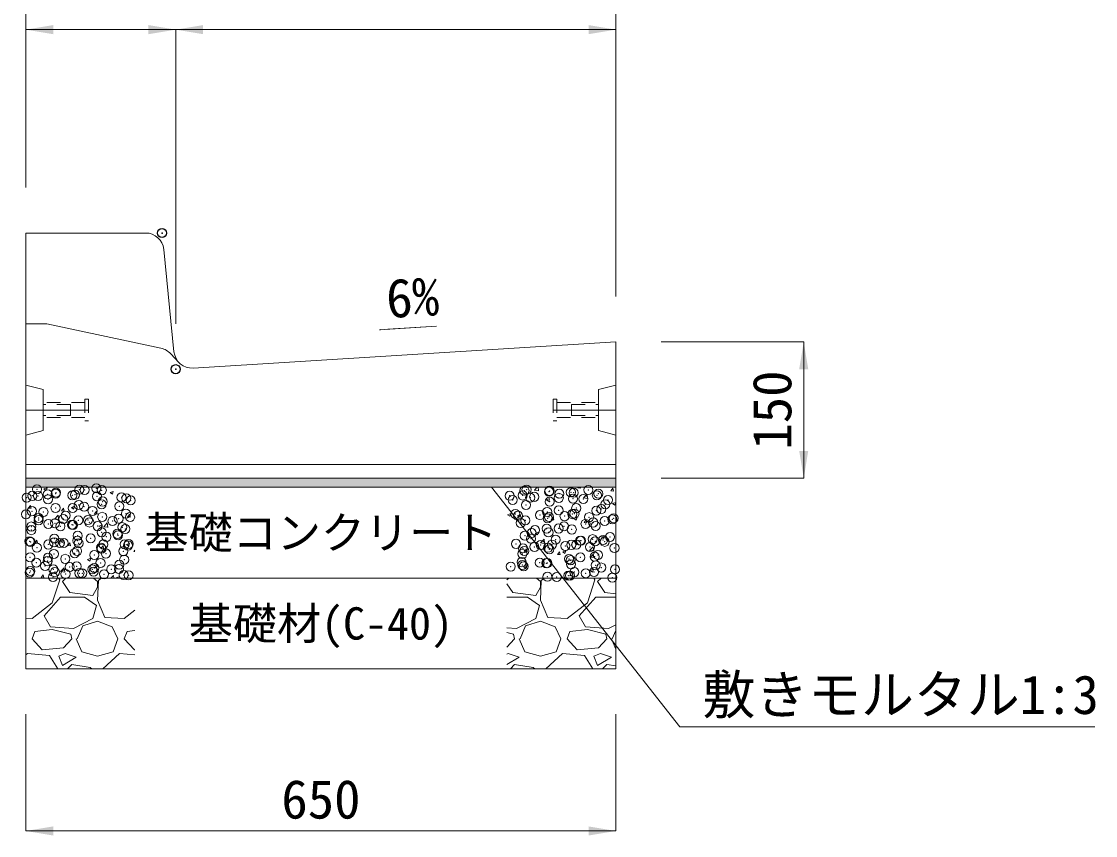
# Model space of a CAD drawing. Units: millimetres at full size. Extents: x 10958 to 33220, y 2125 to 9550.
# Drawn here: x 19003 to 20187, y 6528 to 7425 of the extents above; entities that cross this region are included whole.
import ezdxf
from ezdxf.enums import TextEntityAlignment as Align

# ---------------------------------------------------------------- set-up
doc = ezdxf.new("R2010")
doc.units = ezdxf.units.MM
doc.header["$LTSCALE"] = 20
doc.header["$PDMODE"] = 32
doc.header["$PDSIZE"] = 10
doc.linetypes.add('USER1', pattern=[1.35, 0.75, -0.6])
for name, color, linetype, lineweight in [('インサート', 3, 'USER1', 5), ('ハッチング_基礎', 150, 'Continuous', 5), ('中心線', 1, 'Continuous', 13), ('寸法線', 7, 'Continuous', 13), ('引出線', 4, 'Continuous', 13), ('本体', 2, 'Continuous', 13), ('舗装・基礎', 3, 'Continuous', 13)]:
    doc.layers.add(name, color=color, linetype=linetype, lineweight=lineweight)
for name, color, linetype in [('ハッチング_モルタル', 30, 'Continuous'), ('作業エリア', 11, 'Continuous'), ('文字', 41, 'Continuous')]:
    doc.layers.add(name, color=color, linetype=linetype)
doc.styles.add('ＭＳ ゴシック', font='')
doc.styles.get('ＭＳ ゴシック').set_extended_font_data('MS Gothic')

# ---------------------------------------------------------------- blocks, each defined once
blk = doc.blocks.new('filled_arrow')
at = {"color": 0, "linetype": 'Continuous', "lineweight": -2}
blk.add_solid([(7.5, 1.25), (0, 0), (7.5, -1.25)], dxfattribs=at)
blk = doc.blocks.new('open_arrow')
at = {"color": 0, "linetype": 'Continuous', "lineweight": -2}
blk.add_lwpolyline([(7.5, 1.25), (0, 0), (7.5, -1.25)], dxfattribs=at)

msp = doc.modelspace()

# ---------------------------------------------------------------- hatches: boundary and pattern name
at = {"layer": 'ハッチング_モルタル'}
msp.add_hatch(color=256, dxfattribs=at).paths.add_polyline_path([(19658.14, 6911.82), (19658.14, 6921.82), (19008.14, 6921.82), (19008.14, 6911.82)])

# ---------------------------------------------------------------- linework, layer by layer
at = {"layer": 'インサート'}
for p, q in [((19077.14, 7008.82), (19073.14, 7008.82)), ((19073.14, 7008.82), (19073.14, 6984.82)), ((19077.14, 7008.82), (19077.14, 6984.82)), ((19589.14, 7008.82), (19593.14, 7008.82)), ((19589.14, 7008.82), (19589.14, 6984.82)), ((19593.14, 7008.82), (19593.14, 6984.82)), ((19073.14, 7005.07), (19027.14, 7005.07)), ((19027.14, 7005.07), (19027.14, 6988.57)), ((19057.14, 7002.82), (19027.14, 7002.82)), ((19057.14, 7002.82), (19057.14, 6990.82)), ((19593.14, 7005.07), (19639.14, 7005.07)), ((19609.14, 7002.82), (19639.14, 7002.82)), ((19609.14, 7002.82), (19609.14, 6990.82)), ((19639.14, 7005.07), (19639.14, 6988.57)), ((19057.14, 6990.82), (19027.14, 6990.82)), ((19073.14, 6988.57), (19027.14, 6988.57)), ((19077.14, 6984.82), (19073.14, 6984.82)), ((19589.14, 6984.82), (19593.14, 6984.82)), ((19593.14, 6988.57), (19639.14, 6988.57)), ((19609.14, 6990.82), (19639.14, 6990.82))]:
    msp.add_line(p, q, dxfattribs=at)
at = {"layer": 'ハッチング_基礎'}
for p, q in [((19027.83, 6909.96), (19031.39, 6911.33)), ((19030.35, 6908.25), (19031.38, 6911.32)), ((19568.28, 6908.46), (19571.49, 6911.82)), ((19572.79, 6907.76), (19572.32, 6911.82)), ((19616.05, 6911.11), (19616.64, 6911.82)), ((19616.05, 6911.11), (19619.09, 6910.85)), ((19619.07, 6910.84), (19618.89, 6911.82)), ((19027.83, 6909.95), (19030.35, 6908.25)), ((19100.83, 6905.88), (19103.36, 6904.18)), ((19100.84, 6905.89), (19104.39, 6907.26)), ((19103.36, 6904.18), (19104.39, 6907.25)), ((19568.27, 6908.47), (19572.79, 6907.77)), ((19581.56, 6897.87), (19585.11, 6899.23)), ((19584.08, 6896.15), (19585.11, 6899.22)), ((19622.49, 6900.06), (19626.45, 6904.18)), ((19622.49, 6900.06), (19627.01, 6899.36)), ((19627.01, 6899.35), (19626.44, 6904.18)), ((19652.49, 6907.92), (19654.94, 6910.84)), ((19652.49, 6907.92), (19655.53, 6907.66)), ((19655.5, 6907.65), (19654.92, 6910.84)), ((19010.72, 6888.88), (19013.17, 6891.8)), ((19010.72, 6888.88), (19013.76, 6888.62)), ((19013.74, 6888.61), (19013.15, 6891.8)), ((19047.16, 6885.69), (19049.61, 6888.61)), ((19050.18, 6885.42), (19049.59, 6888.61)), ((19058.15, 6889.51), (19061.71, 6890.88)), ((19058.15, 6889.5), (19060.67, 6887.8)), ((19060.68, 6887.8), (19061.71, 6890.87)), ((19581.55, 6897.86), (19584.08, 6896.15)), ((19654.56, 6893.8), (19658.12, 6895.17)), ((19654.56, 6893.79), (19657.08, 6892.09)), ((19657.08, 6892.09), (19658.11, 6895.16)), ((19039.59, 6876.76), (19043.54, 6880.88)), ((19039.59, 6876.77), (19044.1, 6876.07)), ((19044.1, 6876.06), (19043.54, 6880.88)), ((19047.16, 6885.69), (19050.19, 6885.43)), ((19083.6, 6882.51), (19086.04, 6885.43)), ((19083.6, 6882.51), (19086.63, 6882.24)), ((19086.61, 6882.24), (19086.03, 6885.42)), ((19120.03, 6879.32), (19122.48, 6882.24)), ((19120.03, 6879.32), (19123.07, 6879.05)), ((19123.05, 6879.05), (19122.46, 6882.23)), ((19538.87, 6881.48), (19542.43, 6882.85)), ((19538.87, 6881.47), (19541.4, 6879.77)), ((19541.4, 6879.77), (19542.43, 6882.84)), ((19550.23, 6879.28), (19552.68, 6882.19)), ((19550.23, 6879.28), (19553.26, 6879.01)), ((19553.24, 6879.01), (19552.66, 6882.19)), ((19586.66, 6876.09), (19589.11, 6879.01)), ((19586.66, 6876.09), (19589.7, 6875.82)), ((19589.68, 6875.82), (19589.09, 6879)), ((19611.87, 6877.41), (19614.4, 6875.7)), ((19611.88, 6877.42), (19615.44, 6878.78)), ((19614.4, 6875.7), (19615.43, 6878.77)), ((19623.1, 6872.9), (19625.55, 6875.82)), ((19626.12, 6872.63), (19625.53, 6875.81)), ((19015.46, 6873.12), (19017.99, 6871.41)), ((19015.47, 6873.13), (19019.03, 6874.49)), ((19017.99, 6871.41), (19019.02, 6874.48)), ((19088.47, 6869.05), (19091, 6867.34)), ((19088.48, 6869.06), (19092.03, 6870.42)), ((19091, 6867.34), (19092.03, 6870.41)), ((19093.8, 6868.35), (19097.76, 6872.48)), ((19093.8, 6868.36), (19098.32, 6867.66)), ((19098.32, 6867.65), (19097.76, 6872.48)), ((19623.1, 6872.9), (19626.14, 6872.63)), ((19017.77, 6850.67), (19020.22, 6853.59)), ((19020.79, 6850.4), (19020.2, 6853.59)), ((19045.79, 6852.67), (19049.35, 6854.04)), ((19045.79, 6852.66), (19048.31, 6850.96)), ((19048.31, 6850.96), (19049.34, 6854.03)), ((19569.19, 6861.02), (19571.72, 6859.32)), ((19569.2, 6861.03), (19572.75, 6862.4)), ((19571.72, 6859.32), (19572.75, 6862.39)), ((19575.01, 6850.57), (19578.97, 6854.69)), ((19579.53, 6849.87), (19578.96, 6854.69)), ((19642.2, 6856.96), (19645.76, 6858.33)), ((19642.2, 6856.95), (19644.72, 6855.25)), ((19644.72, 6855.25), (19645.75, 6858.32)), ((19017.77, 6850.67), (19020.81, 6850.4)), ((19054.21, 6847.48), (19056.66, 6850.4)), ((19054.21, 6847.48), (19057.24, 6847.22)), ((19057.22, 6847.21), (19056.64, 6850.4)), ((19090.64, 6844.3), (19093.09, 6847.21)), ((19090.64, 6844.29), (19093.68, 6844.03)), ((19093.66, 6844.03), (19093.07, 6847.21)), ((19118.79, 6848.59), (19121.32, 6846.89)), ((19118.8, 6848.6), (19122.35, 6849.97)), ((19121.32, 6846.89), (19122.35, 6849.96)), ((19127.08, 6841.11), (19128.14, 6842.36)), ((19127.08, 6841.11), (19128.14, 6841.01)), ((19557.28, 6841.06), (19559.72, 6843.98)), ((19557.28, 6841.06), (19560.31, 6840.8)), ((19560.29, 6840.79), (19559.7, 6843.98)), ((19575.01, 6850.58), (19579.53, 6849.88)), ((19593.71, 6837.88), (19596.16, 6840.8)), ((19596.73, 6837.61), (19596.14, 6840.79)), ((19599.51, 6840.57), (19602.04, 6838.86)), ((19599.52, 6840.58), (19603.08, 6841.94)), ((19602.04, 6838.86), (19603.07, 6841.93)), ((19629.22, 6842.17), (19633.74, 6841.47)), ((19629.23, 6842.16), (19633.18, 6846.29)), ((19633.74, 6841.46), (19633.18, 6846.28)), ((19076.11, 6832.22), (19079.67, 6833.58)), ((19076.11, 6832.21), (19078.64, 6830.51)), ((19078.64, 6830.51), (19079.67, 6833.57)), ((19593.71, 6837.88), (19596.75, 6837.61)), ((19630.15, 6834.69), (19632.6, 6837.61)), ((19630.15, 6834.69), (19633.19, 6834.42)), ((19633.17, 6834.42), (19632.58, 6837.6)), ((19033.43, 6815.83), (19036.99, 6817.2)), ((19035.95, 6814.12), (19036.98, 6817.19)), ((19046.32, 6818.87), (19050.28, 6822.99)), ((19046.32, 6818.87), (19050.84, 6818.17)), ((19050.84, 6818.17), (19050.28, 6822.99)), ((19556.83, 6824.18), (19559.36, 6822.48)), ((19556.84, 6824.19), (19560.39, 6825.56)), ((19559.36, 6822.48), (19560.39, 6825.55)), ((19629.84, 6820.12), (19633.4, 6821.49)), ((19629.84, 6820.11), (19632.36, 6818.41)), ((19632.36, 6818.41), (19633.39, 6821.48)), ((19024.82, 6812.46), (19027.27, 6815.38)), ((19024.82, 6812.46), (19027.86, 6812.19)), ((19027.84, 6812.19), (19027.25, 6815.37)), ((19033.43, 6815.83), (19035.95, 6814.12)), ((19037.18, 6784.55), (19045.31, 6809.95)), ((19045.31, 6809.95), (19044.17, 6811.82)), ((19052.26, 6811.82), (19048.36, 6807.92)), ((19048.36, 6807.92), (19056.49, 6795.73)), ((19063.39, 6811.82), (19063.71, 6812.19)), ((19063.75, 6811.82), (19063.69, 6812.19)), ((19086.97, 6807.92), (19082.51, 6811.82)), ((19087.98, 6808.94), (19086.97, 6787.6)), ((19086.97, 6801.82), (19086.97, 6807.92)), ((19091.14, 6811.82), (19087.98, 6808.94)), ((19101.84, 6811.82), (19104.5, 6814.58)), ((19104.81, 6811.82), (19104.49, 6814.58)), ((19106.57, 6811.82), (19109.99, 6813.13)), ((19109.55, 6811.82), (19109.99, 6813.12)), ((19540.26, 6811.82), (19538.14, 6809.7)), ((19538.14, 6805.25), (19544.49, 6795.73)), ((19574.97, 6807.92), (19570.51, 6811.82)), ((19575.98, 6808.94), (19574.97, 6787.6)), ((19574.97, 6801.82), (19574.97, 6807.92)), ((19579.14, 6811.82), (19575.98, 6808.94)), ((19626.78, 6784.55), (19634.91, 6809.95)), ((19634.91, 6809.95), (19633.77, 6811.82)), ((19641.86, 6811.82), (19637.96, 6807.92)), ((19637.96, 6807.92), (19646.09, 6795.73)), ((19056.49, 6795.73), (19081.89, 6792.68)), ((19081.89, 6792.68), (19086.97, 6801.82)), ((19544.49, 6795.73), (19569.89, 6792.68)), ((19569.89, 6792.68), (19574.97, 6801.82)), ((19646.09, 6795.73), (19658.14, 6794.28)), ((19014.83, 6767.28), (19037.18, 6784.55)), ((19028.04, 6770.33), (19046.33, 6790.65)), ((19046.33, 6790.65), (19072.74, 6790.65)), ((19072.74, 6790.65), (19085.95, 6781.5)), ((19085.95, 6781.5), (19081.89, 6767.28)), ((19086.97, 6787.6), (19095.09, 6768.3)), ((19538.14, 6790.65), (19560.74, 6790.65)), ((19560.74, 6790.65), (19573.95, 6781.5)), ((19573.95, 6781.5), (19569.89, 6767.28)), ((19574.97, 6787.6), (19583.09, 6768.3)), ((19604.43, 6767.28), (19626.78, 6784.55)), ((19617.64, 6770.33), (19635.93, 6790.65)), ((19635.93, 6790.65), (19658.14, 6790.65)), ((19035.15, 6758.14), (19028.04, 6770.33)), ((19116.43, 6767.28), (19128.14, 6776.32)), ((19624.75, 6758.14), (19617.64, 6770.33)), ((19008.14, 6767.6), (19014.83, 6767.28)), ((19060.55, 6756.1), (19035.15, 6758.14)), ((19081.89, 6767.28), (19060.55, 6756.1)), ((19064.61, 6744.93), (19070.71, 6759.15)), ((19070.71, 6759.15), (19086.97, 6764.23)), ((19086.97, 6764.23), (19103.22, 6758.14)), ((19095.09, 6768.3), (19116.43, 6767.28)), ((19103.22, 6758.14), (19109.32, 6744.93)), ((19569.89, 6767.28), (19548.55, 6756.1)), ((19552.61, 6744.93), (19558.71, 6759.15)), ((19558.71, 6759.15), (19574.97, 6764.23)), ((19574.97, 6764.23), (19591.22, 6758.14)), ((19583.09, 6768.3), (19604.43, 6767.28)), ((19591.22, 6758.14), (19597.32, 6744.93)), ((19650.15, 6756.1), (19624.75, 6758.14)), ((19658.14, 6760.29), (19650.15, 6756.1)), ((19014.83, 6744.93), (19017.88, 6753.06)), ((19037.18, 6755.09), (19017.88, 6753.06)), ((19057.5, 6750.01), (19037.18, 6755.09)), ((19058.52, 6744.93), (19057.5, 6750.01)), ((19116.43, 6744.93), (19119.48, 6753.06)), ((19128.14, 6753.97), (19119.48, 6753.06)), ((19548.55, 6756.1), (19538.14, 6756.94)), ((19545.5, 6750.01), (19538.14, 6751.85)), ((19546.52, 6744.93), (19545.5, 6750.01)), ((19604.43, 6744.93), (19607.48, 6753.06)), ((19626.78, 6755.09), (19607.48, 6753.06)), ((19647.1, 6750.01), (19626.78, 6755.09)), ((19648.12, 6744.93), (19647.1, 6750.01)), ((19654.21, 6744.93), (19658.14, 6754.07)), ((19026.01, 6732.74), (19014.83, 6744.93)), ((19049.37, 6734.77), (19026.01, 6732.74)), ((19058.52, 6744.93), (19049.37, 6734.77)), ((19063.6, 6744.93), (19069.69, 6730.7)), ((19104.24, 6730.7), (19109.32, 6744.93)), ((19127.61, 6732.74), (19116.43, 6744.93)), ((19546.52, 6744.93), (19538.14, 6735.61)), ((19551.6, 6744.93), (19557.69, 6730.7)), ((19592.24, 6730.7), (19597.32, 6744.93)), ((19615.61, 6732.74), (19604.43, 6744.93)), ((19638.97, 6734.77), (19615.61, 6732.74)), ((19648.12, 6744.93), (19638.97, 6734.77)), ((19653.2, 6744.93), (19658.14, 6733.41)), ((19009.75, 6728.67), (19008.14, 6727.2)), ((19034.13, 6726.64), (19009.75, 6728.67)), ((19043.19, 6711.82), (19034.13, 6726.64)), ((19051.41, 6728.67), (19044.29, 6725.62)), ((19044.29, 6725.62), (19048.36, 6715.46)), ((19048.36, 6715.46), (19063.6, 6724.61)), ((19063.6, 6724.61), (19051.41, 6728.67)), ((19069.69, 6730.7), (19086.97, 6725.62)), ((19086.97, 6725.62), (19104.24, 6730.7)), ((19111.35, 6728.67), (19092.89, 6711.82)), ((19128.14, 6727.27), (19111.35, 6728.67)), ((19128.14, 6732.78), (19127.61, 6732.74)), ((19539.41, 6728.67), (19538.14, 6728.13)), ((19538.14, 6716.53), (19551.6, 6724.61)), ((19551.6, 6724.61), (19539.41, 6728.67)), ((19557.69, 6730.7), (19574.97, 6725.62)), ((19574.97, 6725.62), (19592.24, 6730.7)), ((19599.35, 6728.67), (19580.89, 6711.82)), ((19623.73, 6726.64), (19599.35, 6728.67)), ((19632.79, 6711.82), (19623.73, 6726.64)), ((19641.01, 6728.67), (19633.89, 6725.62)), ((19633.89, 6725.62), (19637.96, 6715.46)), ((19637.96, 6715.46), (19653.2, 6724.61)), ((19653.2, 6724.61), (19641.01, 6728.67)), ((19058.52, 6716.48), (19053.86, 6711.82)), ((19078.84, 6713.43), (19058.52, 6716.48)), ((19080.69, 6711.82), (19078.84, 6713.43)), ((19546.52, 6716.48), (19541.86, 6711.82)), ((19566.84, 6713.43), (19546.52, 6716.48)), ((19568.69, 6711.82), (19566.84, 6713.43)), ((19648.12, 6716.48), (19643.46, 6711.82)), ((19658.14, 6714.98), (19648.12, 6716.48))]:
    msp.add_line(p, q, dxfattribs=at)
for p in [(19020.3, 6909.56), (19066.99, 6909.19), (19072.89, 6908.87), (19085.61, 6910.54), (19091.72, 6908.58), (19557.41, 6908.07), (19559.67, 6909.19), (19584.53, 6906.92), (19584.99, 6907.84), (19608.51, 6906.28), (19627.75, 6908.81), (19008.85, 6900.44), (19015.25, 6902.36), (19021.57, 6902.11), (19032.06, 6904.02), (19032.47, 6898.41), (19040.81, 6904.64), (19041.33, 6905.94), (19059.18, 6902.87), (19062.09, 6903.49), (19086.3, 6901.73), (19092.76, 6896.09), (19113.42, 6900.58), (19118.84, 6899.67), (19123.57, 6897.26), (19541.01, 6902.39), (19544.47, 6897.85), (19555.36, 6902.75), (19563.71, 6900.38), (19568.12, 6901.25), (19585.13, 6895.85), (19595.24, 6900.1), (19595.79, 6904.6), (19610.79, 6899.1), (19611.65, 6905.78), (19622.36, 6898.95), (19637.18, 6902.91), (19638.77, 6904.63), (19649.48, 6897.81), (19014.63, 6885.45), (19027.45, 6884.61), (19040.72, 6889.03), (19059.53, 6888.83), (19066.38, 6892.28), (19072.25, 6890.51), (19081.5, 6885.72), (19091.49, 6893.04), (19111.12, 6890.8), (19118.23, 6882.76), (19559.05, 6892.27), (19582.43, 6884.57), (19595.15, 6886.24), (19612.51, 6882.61), (19614.39, 6888.77), (19636.56, 6886), (19642.14, 6887.7), (19646.47, 6893), (19008.21, 6882.08), (19022.17, 6878.06), (19022.24, 6875.55), (19032.88, 6871.23), (19040.1, 6872.12), (19049.29, 6876.91), (19051.87, 6880.63), (19065.76, 6875.37), (19076.41, 6875.77), (19078.12, 6873), (19092.14, 6879.18), (19103.52, 6874.62), (19110.2, 6877.23), (19122.92, 6878.9), (19547.31, 6882.25), (19550.35, 6880.34), (19553.26, 6872.44), (19558.43, 6875.36), (19574.43, 6881.1), (19582.89, 6877.53), (19584.52, 6878.94), (19601.54, 6879.96), (19610.18, 6882.19), (19624.69, 6871.46), (19628.66, 6878.81), (19633.1, 6872.96), (19645.82, 6874.64), (19654.31, 6876.55), (19655.78, 6877.66), (19014.02, 6868.54), (19014.08, 6864.57), (19046.16, 6868.8), (19058.88, 6870.47), (19060, 6870.09), (19087.12, 6868.94), (19091.53, 6862.27), (19109.02, 6860.49), (19109.56, 6858.87), (19114.24, 6867.8), (19117.61, 6865.85), (19565.43, 6861.29), (19569.07, 6864.53), (19581.78, 6866.2), (19583.9, 6862.03), (19595.06, 6866.38), (19601.02, 6868.74), (19609.56, 6865.28), (19635.94, 6869.09), (19012.06, 6852.24), (19013.4, 6851.63), (19032.8, 6848.76), (19039.18, 6851.09), (19039.48, 6855.21), (19045.52, 6850.43), (19049.77, 6850.32), (19064.76, 6852.97), (19065.14, 6858.46), (19066.3, 6849.94), (19079.4, 6855.41), (19093.42, 6848.8), (19096.84, 6857.19), (19116.99, 6848.94), (19120.54, 6847.65), (19121.2, 6849.34), (19548.13, 6849.47), (19557.82, 6858.45), (19564.53, 6855.14), (19575.24, 6848.32), (19587.66, 6848.7), (19591.65, 6854), (19602.36, 6847.17), (19608.94, 6848.37), (19614.46, 6848.6), (19618.77, 6852.85), (19619.74, 6852.93), (19632.46, 6854.6), (19635.32, 6852.18), (19644.09, 6853.68), (19645.89, 6851.71), (19651.7, 6857.13), (19020.15, 6845.24), (19038.86, 6838.3), (19061.94, 6839.17), (19064.52, 6841.55), (19083.48, 6837.15), (19090.91, 6845.36), (19091.57, 6844.25), (19096.19, 6838.83), (19115.43, 6841.36), (19555.21, 6838.43), (19555.7, 6844.49), (19557.2, 6841.54), (19568.42, 6846.17), (19583.28, 6845.12), (19584.84, 6843.51), (19629.48, 6846.03), (19634.71, 6835.27), (19638.33, 6837.1), (19656.6, 6844.88), (19012.78, 6834.72), (19019.44, 6828.72), (19029.29, 6825.13), (19032.15, 6830.4), (19032.32, 6834.08), (19051.39, 6832.93), (19056.41, 6823.99), (19063.91, 6824.64), (19090.29, 6828.45), (19110.97, 6826.47), (19116.37, 6832.02), (19542.34, 6824.46), (19554.43, 6829.32), (19555.05, 6826.13), (19556.58, 6824.63), (19574.29, 6828.67), (19581.54, 6828.18), (19582.66, 6828.21), (19606.38, 6832.89), (19608.32, 6831.46), (19608.66, 6827.03), (19619.09, 6834.56), (19635.78, 6825.88), (19641.99, 6823.37), (19012.16, 6817.81), (19012.88, 6819.45), (19038.03, 6812.89), (19038.25, 6821.39), (19040, 6818.31), (19051.72, 6816.3), (19067.12, 6817.16), (19070.11, 6817.12), (19081.35, 6821.39), (19082.83, 6818.79), (19083.53, 6822.84), (19094.24, 6816.02), (19102.07, 6821.33), (19110.64, 6821.69), (19115.75, 6815.11), (19121.35, 6814.87), (19582.74, 6813.2), (19593.01, 6812.85), (19605.73, 6814.53), (19607.7, 6814.55), (19612.36, 6818.29), (19624.97, 6817.06), (19634.09, 6818.36), (19654.16, 6812.22), (19657.05, 6821.28)]:
    msp.add_point(p, dxfattribs=at)
at = {"layer": '中心線'}
for p, q in [((19008.14, 6996.82), (19077.14, 6996.82)), ((19658.14, 6996.82), (19589.14, 6996.82))]:
    msp.add_line(p, q, dxfattribs=at)
at = {"layer": '作業エリア'}
for p in [(19158.14, 7191.82), (19173.14, 7041.82)]:
    msp.add_point(p, dxfattribs=at)
at = {"layer": '寸法線'}
for p, q in [((19008.14, 7241.82), (19008.14, 7520.81)), ((19658.14, 7121.82), (19658.14, 7520.81)), ((19173.14, 7415.81), (19008.14, 7415.81)), ((19008.14, 7241.82), (19008.14, 7415.81)), ((19658.14, 7415.81), (19173.14, 7415.81)), ((19173.14, 7091.82), (19173.14, 7415.81)), ((19173.14, 7091.82), (19173.14, 7415.81)), ((19658.14, 7121.82), (19658.14, 7415.81)), ((19708.14, 7071.82), (19865.1, 7071.82)), ((19865.1, 7071.82), (19865.1, 6921.82)), ((19708.14, 6921.82), (19865.1, 6921.82)), ((19008.14, 6661.82), (19008.14, 6533.23)), ((19658.14, 6661.82), (19658.14, 6533.23)), ((19008.14, 6533.23), (19658.14, 6533.23))]:
    msp.add_line(p, q, dxfattribs=at)
at = {"layer": '引出線'}
for points in [[(19397.79, 7085.3), (19460.36, 7089.17), (19407.01, 7085.87)], [(19520.97, 6911.82), (19728.46, 6648.03), (20185.87, 6648.03)]]:
    msp.add_lwpolyline(points, dxfattribs=at)
at = {"layer": '本体'}
for p, q in [((19008.14, 7191.82), (19008.14, 6921.82)), ((19140.04, 7191.82), (19008.14, 7191.82)), ((19159.94, 7173.81), (19171.22, 7060.98)), ((19008.14, 7091.82), (19031.14, 7091.82)), ((19156.88, 7064.87), (19031.14, 7091.82)), ((19658.14, 7071.82), (19192.35, 7043)), ((19658.14, 7071.82), (19658.14, 6921.82)), ((19167.59, 7058.65), (19176.65, 7049.16)), ((19658.14, 6921.82), (19008.14, 6921.82))]:
    msp.add_line(p, q, dxfattribs=at)
at = {"layer": '本体', "lineweight": 9}
for p, q in [((19008.14, 7024.32), (19027.14, 7019.32)), ((19027.14, 7019.32), (19027.14, 6974.32)), ((19658.14, 7024.32), (19639.14, 7019.32)), ((19639.14, 7019.32), (19639.14, 6974.32)), ((19008.14, 6969.32), (19027.14, 6974.32)), ((19658.14, 6969.32), (19639.14, 6974.32))]:
    msp.add_line(p, q, dxfattribs=at)
at = {"layer": '本体', "lineweight": 5}
msp.add_line((19658.14, 6936.82), (19008.14, 6936.82), dxfattribs=at)
at = {"layer": '本体'}
for centre, start, end in [((19140.04, 7171.82), 5.71059, 90), ((19152.69, 7045.31), 41.80792, 77.90524), ((19191.12, 7062.97), 185.71059, 273.53956)]:
    msp.add_arc(centre, 20, start, end, dxfattribs=at)
at = {"layer": '舗装・基礎'}
for points in [[(19008.14, 6921.82), (19658.14, 6921.82), (19658.14, 6911.82), (19008.14, 6911.82)], [(19008.14, 6911.82), (19658.14, 6911.82), (19658.14, 6811.82), (19008.14, 6811.82)], [(19008.14, 6811.82), (19658.14, 6811.82), (19658.14, 6711.82), (19008.14, 6711.82)]]:
    msp.add_lwpolyline(points, close=True, dxfattribs=at)

# ---------------------------------------------------------------- block references
at = {"layer": '寸法線', "xscale": 4, "yscale": 4}
for p in [(19008.14, 7415.81), (19173.14, 7415.81), (19008.14, 6533.23)]:
    msp.add_blockref('filled_arrow', p, dxfattribs=at)
for p, rotation in [((19173.14, 7415.81), 180), ((19658.14, 7415.81), 180), ((19865.1, 7071.82), 270), ((19865.1, 6921.82), 90), ((19658.14, 6533.23), 180)]:
    msp.add_blockref('filled_arrow', p, dxfattribs=dict(at, rotation=rotation))
at = {"layer": '引出線', "xscale": 0.133, "yscale": 0.133}
for name, p, rotation in [('open_arrow', (19397.79, 7085.3), 3.5), ('filled_arrow', (19520.97, 6911.82), 308.2)]:
    msp.add_blockref(name, p, dxfattribs=dict(at, rotation=rotation))

# ---------------------------------------------------------------- texts
at = {"layer": '寸法線', "style": 'ＭＳ ゴシック'}
msp.add_text('150', height=42.72, rotation=90, dxfattribs=at).set_placement((19830.1, 6996.82), align=Align.MIDDLE_CENTER)
msp.add_text('650', height=42.72, dxfattribs=at).set_placement((19333.14, 6568.23), align=Align.MIDDLE_CENTER)
at = {"layer": '引出線', "style": 'ＭＳ ゴシック'}
msp.add_text('6%', height=42.72, rotation=3.54, dxfattribs=at).set_placement((19403.62, 7140.68), align=Align.TOP_LEFT)
msp.add_text('敷きモルタル1:3', height=42.72, dxfattribs=at).set_placement((19753.46, 6704.77), align=Align.TOP_LEFT)
at = {"layer": '文字', "style": 'ＭＳ ゴシック'}
for s, p in [('基礎コンクリート', (19333.14, 6861.82)), ('基礎材(C-40)', (19333.14, 6761.82))]:
    msp.add_text(s, height=35.6, dxfattribs=at).set_placement(p, align=Align.MIDDLE_CENTER)

doc.saveas('drawing.dxf')
